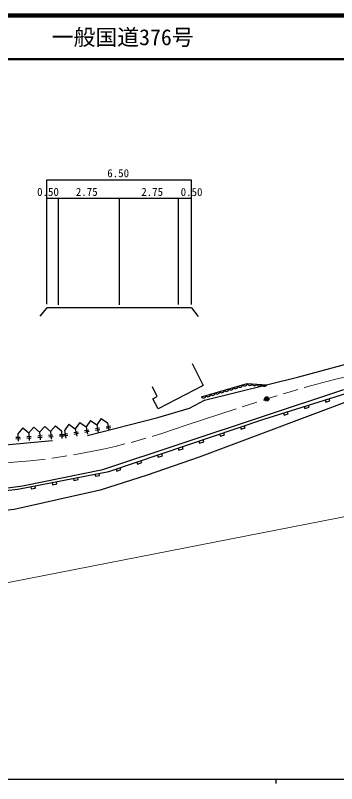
# Model space of a CAD drawing. Units: millimetres on the paper, with parts at other scales. Extents: x 40 to 680, y 20 to 380.
# Drawn here: x 208.4 to 281.9, y 204 to 380 of the extents above; entities that cross this region are included whole.
import ezdxf
from ezdxf.enums import TextEntityAlignment as Align

# ---------------------------------------------------------------- set-up
doc = ezdxf.new("R2010")
doc.units = ezdxf.units.MM
doc.header["$PDMODE"] = 32
doc.header["$PDSIZE"] = 0.5
doc.linetypes.add('CHAIN', pattern=[18.5, 12, -1.5, 3.5, -1.5])
for name, color, linetype, lineweight in [('M-BGD', 7, 'Continuous', 25), ('M-BMK', 2, 'CHAIN', 13), ('M-BMK-SRVR', 3, 'Continuous', 25), ('M-STR-HTXT', 7, 'Continuous', 13), ('M-TTL', 2, 'Continuous', 140), ('M-TTL-BAND', 7, 'Continuous', 25), ('M-TTL-LINE', 7, 'Continuous', 50)]:
    doc.layers.add(name, color=color, linetype=linetype, lineweight=lineweight)
doc.layers.add('M-TTL-TXT', color=7, linetype='Continuous')
doc.styles.add('ＭＳ ゴシック', font='')
doc.styles.get('ＭＳ ゴシック').set_extended_font_data('MS Gothic')

msp = doc.modelspace()

# ---------------------------------------------------------------- linework, layer by layer
at = {"layer": 'M-BGD'}
for p, q in [((215.588, 338.131), (248.677, 338.131)), ((218.212, 338.131), (218.212, 313.675)), ((232.189, 338.131), (232.189, 313.66)), ((245.641, 338.131), (245.641, 313.776)), ((215.593, 313.017), (214.014, 311.115)), ((248.689, 313.024), (215.593, 313.017)), ((248.689, 313.024), (250.236, 311.041)), ((248.862, 300.285), (251.402, 295.205)), ((240.903, 292.665), (239.802, 294.866)), ((251.402, 295.205), (241.072, 289.871)), ((239.887, 292.157), (240.903, 292.665)), ((280.404, 291.721), (280.253, 292.198)), ((241.072, 289.871), (239.887, 292.157)), ((275.638, 290.21), (275.487, 290.687)), ((279.3, 291.896), (279.451, 291.419)), ((279.451, 291.419), (280.404, 291.721)), ((269.767, 288.874), (269.918, 288.397)), ((269.918, 288.397), (270.871, 288.699)), ((270.871, 288.699), (270.72, 289.176)), ((274.533, 290.385), (274.684, 289.908)), ((274.684, 289.908), (275.638, 290.21)), ((225.606, 287.202), (224.595, 285.752)), ((225.606, 287.202), (227.056, 286.191)), ((228.068, 287.641), (227.056, 286.191)), ((228.068, 287.641), (229.517, 286.63)), ((210.131, 285.496), (208.966, 284.166)), ((210.131, 285.496), (211.461, 284.332)), ((212.625, 285.662), (211.461, 284.332)), ((212.625, 285.662), (213.955, 284.497)), ((215.12, 285.827), (213.955, 284.497)), ((215.12, 285.827), (216.45, 284.662)), ((217.614, 285.992), (216.45, 284.662)), ((217.614, 285.992), (218.944, 284.828)), ((220.684, 286.325), (219.673, 284.875)), ((220.684, 286.325), (222.134, 285.314)), ((223.145, 286.764), (222.134, 285.314)), ((222.134, 285.314), (222.441, 283.591)), ((223.145, 286.764), (224.595, 285.752)), ((224.595, 285.752), (224.902, 284.029)), ((227.702, 285.417), (226.718, 285.242)), ((227.056, 286.191), (227.363, 284.468)), ((230.163, 285.856), (229.179, 285.68)), ((230.225, 285.511), (229.24, 285.336)), ((229.517, 286.63), (229.825, 284.907)), ((259.911, 285.647), (260.07, 285.173)), ((260.07, 285.173), (261.018, 285.492)), ((261.018, 285.492), (260.859, 285.966)), ((208.966, 284.166), (209.082, 282.42)), ((212.017, 283.492), (211.02, 283.425)), ((211.461, 284.332), (211.576, 282.585)), ((214.512, 283.657), (213.514, 283.591)), ((213.955, 284.497), (214.071, 282.751)), ((217.006, 283.822), (216.009, 283.756)), ((217.03, 283.473), (216.032, 283.407)), ((216.45, 284.662), (216.565, 282.916)), ((219.501, 283.988), (218.503, 283.922)), ((219.524, 283.638), (218.526, 283.572)), ((218.944, 284.828), (219.06, 283.082)), ((220.318, 284.101), (219.334, 283.926)), ((220.38, 283.757), (219.395, 283.581)), ((219.673, 284.875), (219.98, 283.152)), ((222.78, 284.54), (221.795, 284.365)), ((222.841, 284.195), (221.856, 284.02)), ((225.241, 284.979), (224.256, 284.803)), ((225.302, 284.634), (224.318, 284.459)), ((227.763, 285.073), (226.779, 284.897)), ((255.171, 284.055), (255.331, 283.581)), ((255.331, 283.581), (256.279, 283.9)), ((256.279, 283.9), (256.119, 284.374)), ((209.523, 283.326), (208.525, 283.26)), ((209.546, 282.977), (208.548, 282.911)), ((212.041, 283.142), (211.043, 283.076)), ((214.535, 283.308), (213.537, 283.242)), ((250.432, 282.463), (250.591, 281.989)), ((250.591, 281.989), (251.539, 282.307)), ((251.539, 282.307), (251.38, 282.781)), ((245.692, 280.871), (245.851, 280.397)), ((245.851, 280.397), (246.799, 280.715)), ((246.799, 280.715), (246.64, 281.189)), ((240.952, 279.279), (241.112, 278.805)), ((241.112, 278.805), (242.059, 279.123)), ((242.059, 279.123), (241.9, 279.597)), ((232.58, 275.939), (232.421, 276.413)), ((236.213, 277.686), (236.372, 277.212)), ((236.372, 277.212), (237.32, 277.531)), ((237.32, 277.531), (237.161, 278.005)), ((226.626, 274.905), (226.723, 274.415)), ((226.723, 274.415), (227.704, 274.608)), ((227.704, 274.608), (227.607, 275.099)), ((231.473, 276.094), (231.632, 275.62)), ((231.632, 275.62), (232.58, 275.939)), ((216.815, 272.969), (216.912, 272.478)), ((217.893, 272.672), (217.796, 273.163)), ((221.721, 273.937), (221.818, 273.447)), ((221.818, 273.447), (222.799, 273.64)), ((222.799, 273.64), (222.702, 274.131)), ((211.91, 272.001), (212.007, 271.51)), ((212.007, 271.51), (212.988, 271.704)), ((212.988, 271.704), (212.891, 272.195)), ((216.912, 272.478), (217.893, 272.672))]:
    msp.add_line(p, q, dxfattribs=at)
for points in [[(215.588, 313.831), (215.588, 342.286), (248.677, 342.286), (248.677, 313.776)], [(224.928, 283.748), (240.996, 287.888), (248.282, 290.021), (251.718, 291.857), (273.309, 297.222), (288.544, 301.29), (289.492, 302.198), (292.694, 302.973)], [(166.063, 256.508), (166.582, 270.334), (168.174, 272.16), (176.093, 272.268), (184.887, 270.846), (193.708, 270.162), (196.868, 270.504), (210.059, 272.216), (228.463, 275.954), (283.401, 294.188), (297.027, 297.032), (304.412, 297.9), (315.431, 299.441), (325.502, 300.349), (331.514, 300.814), (359.268, 301.093), (372.699, 300.946), (397.701, 299.284), (397.677, 298.832)], [(295.399, 295.983), (289.954, 293.631), (250.499, 278.806), (238.591, 274.659), (227.809, 271.223), (208.141, 266.779), (194.337, 265.18), (190.723, 265.061), (166.467, 267.265)], [(166.563, 269.823), (168.282, 271.754), (176.017, 271.871), (184.785, 270.4), (193.796, 269.792), (208.981, 271.423), (229.795, 275.53), (265.301, 287.458), (285.483, 293.856), (295.399, 295.983)], [(250.996, 292.583), (261.482, 295.663), (265.969, 295.398)], [(150.897, 281.195), (178.71, 281.431), (196.347, 281.167), (204.298, 281.431), (216.919, 282.624)]]:
    msp.add_lwpolyline(points, dxfattribs=at)
for centre, radius, start, end in [((255.666, 294.135), 0.573, 213.96418, 358.77985), ((256.715, 294.443), 0.573, 213.96418, 358.77985), ((257.763, 294.751), 0.573, 213.96418, 358.77985), ((258.812, 295.059), 0.573, 213.96418, 358.77985), ((259.861, 295.367), 0.573, 213.96418, 358.77985), ((260.909, 295.675), 0.573, 213.96418, 358.77985), ((262.055, 295.824), 0.595, 195.7183, 337.52335), ((263.176, 295.758), 0.595, 195.7183, 337.52335), ((264.298, 295.692), 0.595, 195.7183, 337.52335), ((265.419, 295.625), 0.595, 195.7183, 337.52335), ((251.472, 292.903), 0.573, 213.96418, 358.77985), ((252.52, 293.211), 0.573, 213.96418, 358.77985), ((253.569, 293.519), 0.573, 213.96418, 358.77985), ((254.618, 293.827), 0.573, 213.96418, 358.77985)]:
    msp.add_arc(centre, radius, start, end, dxfattribs=at)
at = {"layer": 'M-BMK'}
msp.add_line((247.507, 286.145), (265.956, 292.134), dxfattribs=at)
for centre, radius, start, end in [((344.553, 45.844), 258.527, 90.75457, 107.69916), ((196.676, 425.96), 148.768, 272.55619, 289.97923)]:
    msp.add_arc(centre, radius, start, end, dxfattribs=at)
at = {"layer": 'M-BMK-SRVR'}
msp.add_circle((265.956, 292.134), 0.5, dxfattribs=at)
msp.add_point((265.956, 292.134), dxfattribs=at)
at = {"layer": 'M-STR-HTXT'}
msp.add_line((287.131, 265.825), (168.082, 242.525), dxfattribs=at)
at = {"layer": 'M-TTL'}
msp.add_line((680, 380), (40, 380), dxfattribs=at)
at = {"layer": 'M-TTL-BAND'}
for p, q in [((40, 205), (579, 205)), ((268, 205), (268, 204))]:
    msp.add_line(p, q, dxfattribs=at)
at = {"layer": 'M-TTL-LINE'}
msp.add_line((40, 370), (680, 370), dxfattribs=at)

# ---------------------------------------------------------------- texts
at = {"layer": 'M-BGD', "style": 'ＭＳ ゴシック'}
for s, p in [('6.50', (229.449, 342.379)), ('0.50', (213.383, 338.084)), ('2.75', (222.259, 338.099)), ('2.75', (237.232, 338.099)), ('0.50', (246.248, 338.053))]:
    msp.add_text(s, height=1.833, dxfattribs=at).set_placement(p, align=Align.BOTTOM_LEFT)
at = {"layer": 'M-TTL-TXT', "style": 'ＭＳ ゴシック'}
msp.add_text('一般国道376号', height=3.666, dxfattribs=at).set_placement((216.734, 375), align=Align.MIDDLE_LEFT)

doc.saveas('drawing.dxf')
